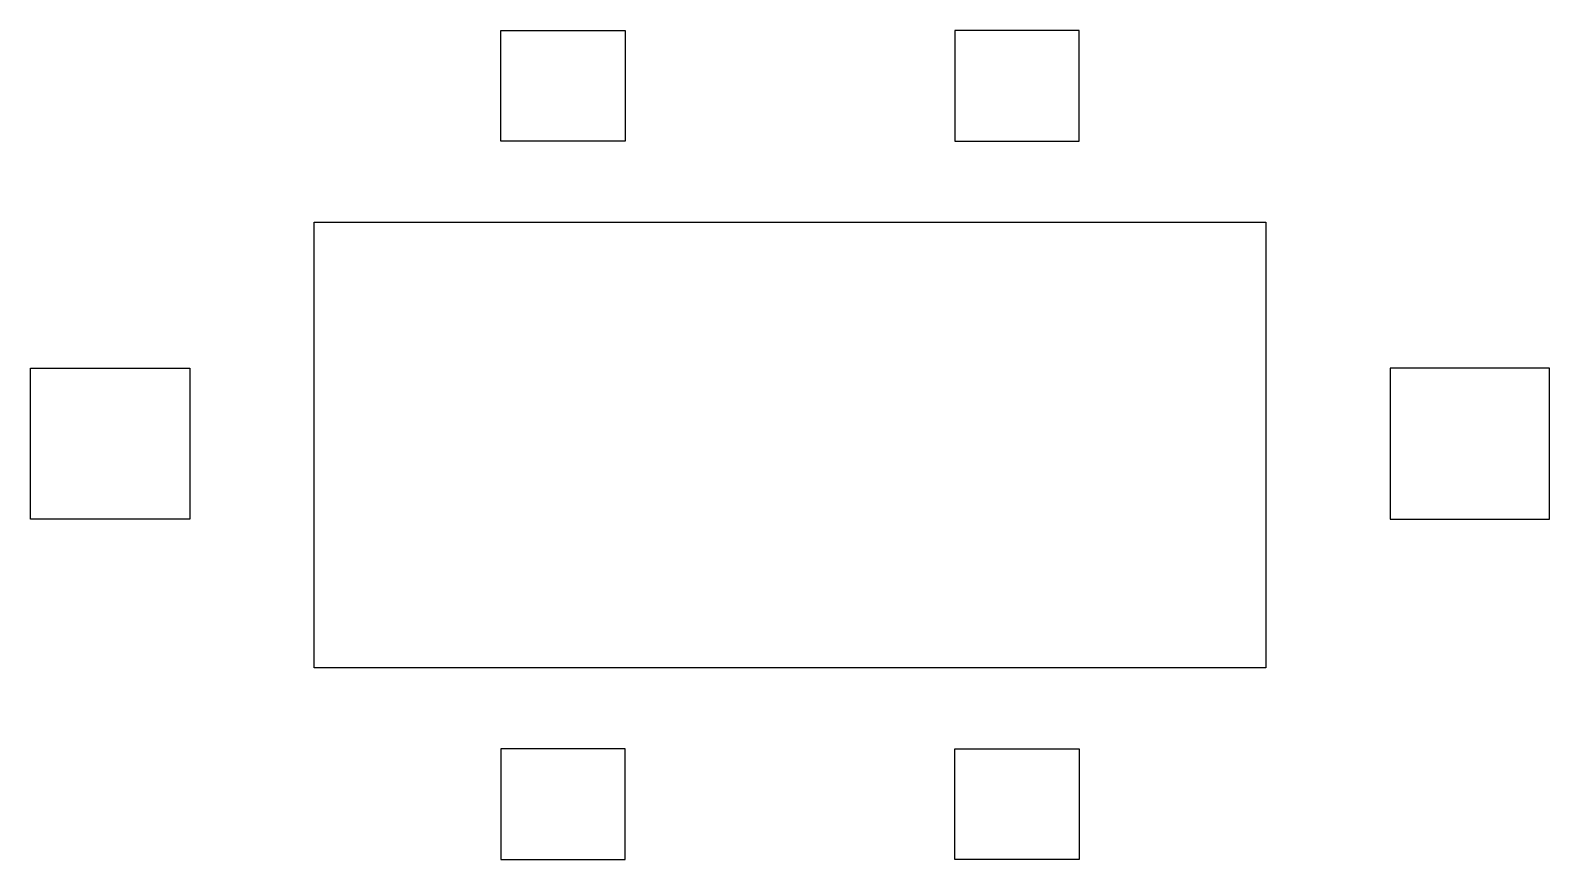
# Model space of a CAD drawing. Header units: millimetres. Extents: x 2496 to 4437, y 1434 to 2493.
import ezdxf

# ---------------------------------------------------------------- set-up
doc = ezdxf.new("R2010")
doc.units = ezdxf.units.MM

msp = doc.modelspace()

# ---------------------------------------------------------------- linework, layer by layer
for points in [[(3097, 2493.2), (3255.8, 2493.2), (3255.8, 2351.7), (3097, 2351.7)], [(3836, 2493.2), (3677.2, 2493.2), (3677.2, 2351.7), (3836, 2351.7)], [(2858.7, 2248.2), (4074.3, 2248.2), (4074.3, 1678.8), (2858.7, 1678.8)], [(2496.1, 2061.8), (2699.8, 2061.8), (2699.8, 1868.6), (2496.1, 1868.6)], [(4437, 2061.8), (4233.2, 2061.8), (4233.2, 1868.6), (4437, 1868.6)], [(3097, 1433.8), (3255.8, 1433.8), (3255.8, 1575.3), (3097, 1575.3)], [(3836, 1433.8), (3677.2, 1433.8), (3677.2, 1575.3), (3836, 1575.3)]]:
    msp.add_lwpolyline(points, close=True)

doc.saveas('drawing.dxf')
